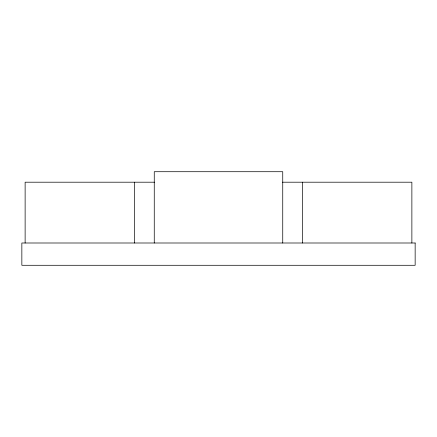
<?xml version="1.0" encoding="UTF-8"?>
<svg xmlns="http://www.w3.org/2000/svg" width="437" height="437" viewBox="0 0 437 437"><rect width="100%" height="100%" fill="white"/><g stroke="black" fill="none" stroke-linecap="round" stroke-linejoin="round"><path stroke-width="0.66" d="M154.458 182.202L25.128 182.202L25.128 242.999M282.542 182.202L411.873 182.202L411.873 242.999M302.404 182.202L302.404 242.999M282.739 242.999L282.739 171.714L154.261 171.714L154.261 242.999M134.596 182.202L134.596 242.999M415.15 242.999L21.85 242.999L21.85 265.286L415.15 265.286L415.15 242.999"/></g></svg>
